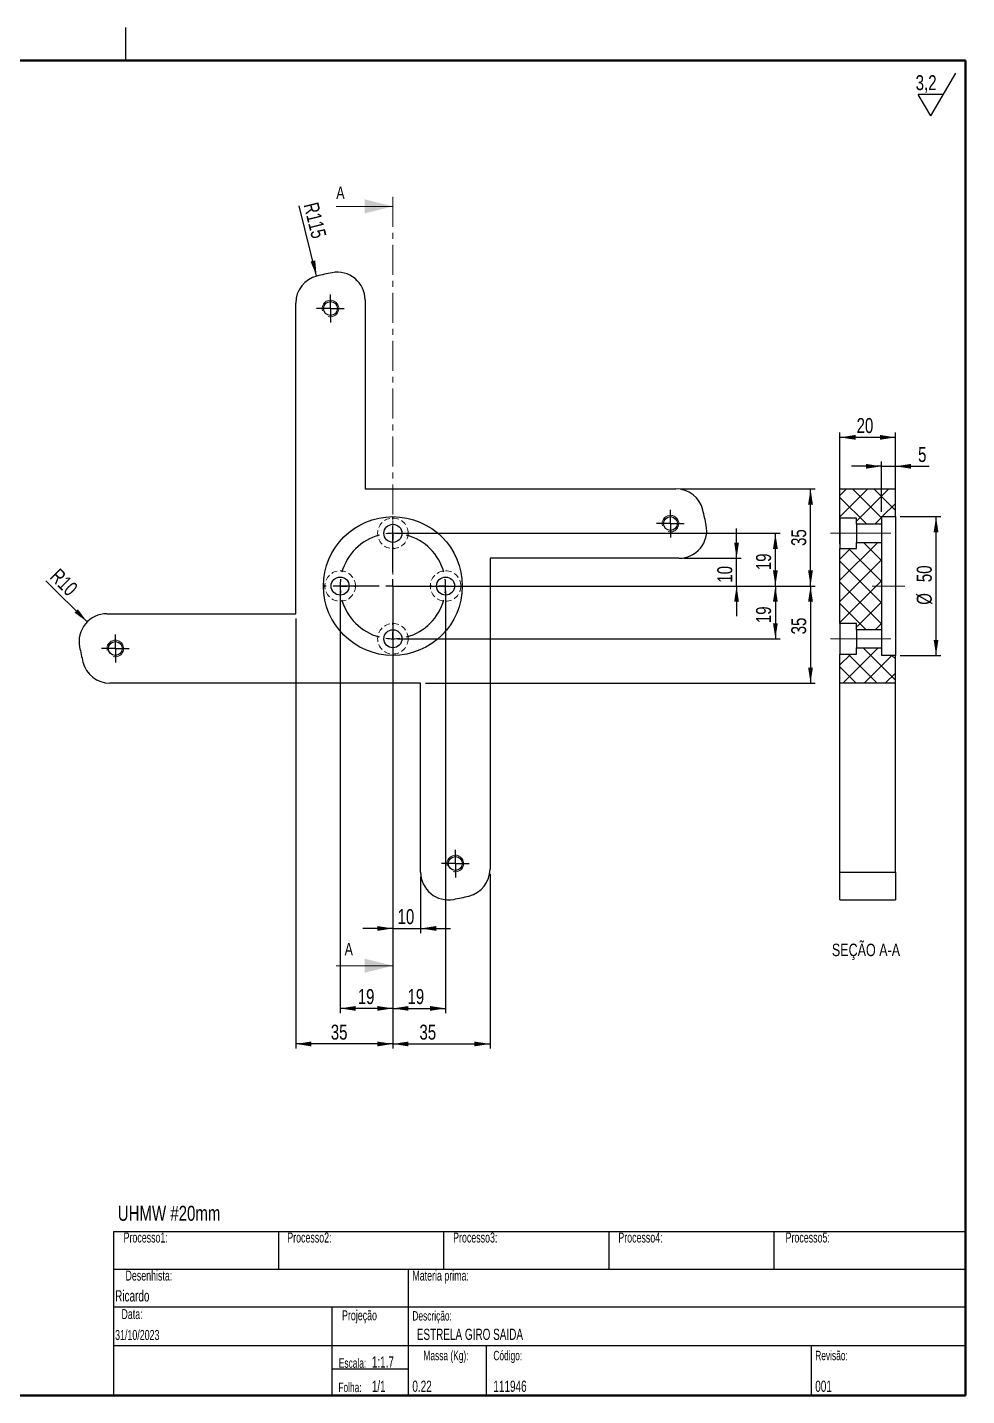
# Model space of a CAD drawing. Header units: millimetres. Extents: x 10 to 702, y 0 to 505.
# Drawn here: x 364 to 702.5, y 11.9 to 504.9 of the extents above; entities that cross this region are included whole.
import ezdxf

# ---------------------------------------------------------------- set-up
doc = ezdxf.new("R2010")
doc.units = ezdxf.units.MM
doc.header["$LTSCALE"] = 1.7
for name, pattern in [('CENTER', [10.16, 6.35, -1.27, 1.27, -1.27]), ('CENTERX2', [20.32, 12.7, -2.54, 2.54, -2.54]), ('HIDDEN', [1.905, 1.27, -0.635])]:
    doc.linetypes.add(name, pattern=pattern)
doc.layers.add('CONTORNO', color=7, linetype='Continuous', lineweight=25)
doc.layers.add('DIMENSÃO', color=7, linetype='Continuous')
doc.styles.add('SLDTEXTSTYLE0', font='TXT', dxfattribs={"width": 0.663})
doc.styles.add('SLDTEXTSTYLE1', font='TXT', dxfattribs={"width": 0.75})
doc.dimstyles.new('SLDDIMSTYLE0', dxfattribs={"dimtxt": 5.3975, "dimasz": 5.6134, "dimexe": 0, "dimexo": 0.0625, "dimgap": 1.349375, "dimtad": 1, "dimdec": 3, "dimrnd": 1e-09, "dimzin": 12, "dimdsep": 46, "dimtxsty": 'SLDTEXTSTYLE1', "dimsah": 1, "dimcen": 0.09, "dimadec": 0, "dimazin": 3, "dimtfac": 1, "dimtdec": 3, "dimtofl": 0, "dimtmove": 0, "dimatfit": 3, "dimfxl": 0, "dimfrac": 2, "dimtolj": 1, "dimtzin": 12, "dimarcsym": 0})
doc.dimstyles.new('SLDDIMSTYLE1', dxfattribs={"dimtxt": 5.3975, "dimasz": 5.6134, "dimexe": 0, "dimexo": 0.0625, "dimgap": 1.349375, "dimtad": 1, "dimdec": 3, "dimrnd": 1e-09, "dimzin": 12, "dimdsep": 46, "dimtxsty": 'SLDTEXTSTYLE1', "dimsah": 1, "dimcen": 0.09, "dimadec": 0, "dimazin": 3, "dimtfac": 1, "dimtdec": 3, "dimtmove": 0, "dimatfit": 0, "dimfxl": 0, "dimfrac": 2, "dimtolj": 1, "dimtzin": 12, "dimarcsym": 0})
doc.dimstyles.new('SLDDIMSTYLE2', dxfattribs={"dimtxt": 5.3975, "dimasz": 5.6134, "dimexe": 0, "dimexo": 0.0625, "dimgap": 1.349375, "dimtad": 1, "dimdec": 3, "dimrnd": 1e-09, "dimzin": 12, "dimdsep": 46, "dimtxsty": 'SLDTEXTSTYLE1', "dimsah": 1, "dimcen": 0, "dimadec": 0, "dimazin": 3, "dimtfac": 1, "dimtdec": 3, "dimtofl": 0, "dimtmove": 0, "dimatfit": 3, "dimfxl": 0, "dimfrac": 2, "dimtolj": 1, "dimtzin": 12, "dimarcsym": 0})

# ---------------------------------------------------------------- blocks, each defined once
blk = doc.blocks.new('SW_SFSYMBOL_0')
at = {"layer": 'CONTORNO', "color": 0}
for p, q in [((5.41, -7.71), (14.51, 7.71)), ((5.41, -7.71), (0.86, 0)), ((9.96, 0), (0.86, 0))]:
    blk.add_line(p, q, dxfattribs=at)
at = {"layer": 'CONTORNO', "color": 0, "insert": (0, 6.96), "char_height": 5.397, "attachment_point": 1, "style": 'SLDTEXTSTYLE1'}
blk.add_mtext('3,2', dxfattribs=at)
blk = doc.blocks.new('_D')
at = {"layer": 'CONTORNO'}
for p, q in [((497.45, 322.61), (635.26, 322.61)), ((633.56, 303.61), (633.56, 322.61)), ((497.45, 303.61), (635.26, 303.61))]:
    blk.add_line(p, q, dxfattribs=at)
for points in [[(633.56, 322.61), (632.7, 316.99), (634.43, 316.99)], [(633.56, 303.61), (634.43, 309.22), (632.7, 309.22)]]:
    blk.add_solid(points, dxfattribs=at)
at = {"layer": 'CONTORNO', "insert": (626.61, 309.31), "char_height": 5.397, "attachment_point": 1, "rotation": 90, "style": 'SLDTEXTSTYLE1'}
blk.add_mtext('19', dxfattribs=at)
blk = doc.blocks.new('_D_1')
at = {"layer": 'CONTORNO'}
for p, q in [((619.58, 313.61), (619.58, 324.4)), ((600.53, 313.61), (621.28, 313.61)), ((619.58, 303.61), (619.58, 313.61)), ((497.45, 303.61), (621.28, 303.61)), ((619.58, 303.61), (619.58, 292.81))]:
    blk.add_line(p, q, dxfattribs=at)
for points in [[(619.58, 313.61), (620.44, 319.22), (618.72, 319.22)], [(619.58, 303.61), (618.72, 297.99), (620.44, 297.99)]]:
    blk.add_solid(points, dxfattribs=at)
at = {"layer": 'CONTORNO', "insert": (612.62, 304.82), "char_height": 5.397, "attachment_point": 1, "rotation": 90, "style": 'SLDTEXTSTYLE1'}
blk.add_mtext('10', dxfattribs=at)
blk = doc.blocks.new('_D_2')
at = {"layer": 'CONTORNO'}
for p, q in [((599.43, 338.61), (647.93, 338.61)), ((646.23, 303.61), (646.23, 338.61)), ((497.45, 303.61), (647.93, 303.61))]:
    blk.add_line(p, q, dxfattribs=at)
for points in [[(646.23, 338.61), (645.36, 332.99), (647.09, 332.99)], [(646.23, 303.61), (647.09, 309.22), (645.36, 309.22)]]:
    blk.add_solid(points, dxfattribs=at)
at = {"layer": 'CONTORNO', "insert": (639.27, 318.06), "char_height": 5.397, "attachment_point": 1, "rotation": 90, "style": 'SLDTEXTSTYLE1'}
blk.add_mtext('35', dxfattribs=at)
blk = doc.blocks.new('_D_3')
at = {"layer": 'CONTORNO'}
for p, q in [((497.45, 303.61), (635.26, 303.61)), ((633.56, 303.61), (633.56, 284.61)), ((497.45, 284.61), (635.26, 284.61))]:
    blk.add_line(p, q, dxfattribs=at)
for points in [[(633.56, 303.61), (632.7, 297.99), (634.43, 297.99)], [(633.56, 284.61), (634.43, 290.22), (632.7, 290.22)]]:
    blk.add_solid(points, dxfattribs=at)
at = {"layer": 'CONTORNO', "insert": (626.61, 290.24), "char_height": 5.397, "attachment_point": 1, "rotation": 90, "style": 'SLDTEXTSTYLE1'}
blk.add_mtext('19', dxfattribs=at)
blk = doc.blocks.new('_D_4')
at = {"layer": 'CONTORNO'}
for p, q in [((497.45, 303.61), (647.93, 303.61)), ((646.23, 303.61), (646.23, 268.61)), ((507.45, 268.61), (647.93, 268.61))]:
    blk.add_line(p, q, dxfattribs=at)
for points in [[(646.23, 303.61), (645.36, 297.99), (647.09, 297.99)], [(646.23, 268.61), (647.09, 274.22), (645.36, 274.22)]]:
    blk.add_solid(points, dxfattribs=at)
at = {"layer": 'CONTORNO', "insert": (639.27, 286.2), "char_height": 5.397, "attachment_point": 1, "rotation": 90, "style": 'SLDTEXTSTYLE1'}
blk.add_mtext('35', dxfattribs=at)
blk = doc.blocks.new('_D_5')
at = {"layer": 'CONTORNO'}
for p, q in [((495.75, 301.91), (495.75, 178.52)), ((505.75, 198.83), (505.75, 178.52)), ((495.75, 180.22), (484.95, 180.22)), ((495.75, 180.22), (505.75, 180.22)), ((505.75, 180.22), (516.54, 180.22))]:
    blk.add_line(p, q, dxfattribs=at)
for points in [[(495.75, 180.22), (490.14, 181.09), (490.14, 179.36)], [(505.75, 180.22), (511.36, 179.36), (511.36, 181.09)]]:
    blk.add_solid(points, dxfattribs=at)
at = {"layer": 'CONTORNO', "insert": (497.43, 187.18), "char_height": 5.397, "attachment_point": 1, "style": 'SLDTEXTSTYLE1'}
blk.add_mtext('10', dxfattribs=at)
blk = doc.blocks.new('_D_6')
at = {"layer": 'CONTORNO'}
for p, q in [((495.75, 301.91), (495.75, 149.71)), ((514.75, 301.91), (514.75, 149.71)), ((495.75, 151.41), (514.75, 151.41))]:
    blk.add_line(p, q, dxfattribs=at)
for points in [[(495.75, 151.41), (501.36, 150.55), (501.36, 152.27)], [(514.75, 151.41), (509.14, 152.27), (509.14, 150.55)]]:
    blk.add_solid(points, dxfattribs=at)
at = {"layer": 'CONTORNO', "insert": (501.01, 158.37), "char_height": 5.397, "attachment_point": 1, "style": 'SLDTEXTSTYLE1'}
blk.add_mtext('19', dxfattribs=at)
blk = doc.blocks.new('_D_7')
at = {"layer": 'CONTORNO'}
for p, q in [((495.75, 301.91), (495.75, 136.91)), ((530.75, 199.93), (530.75, 136.91)), ((495.75, 138.61), (530.75, 138.61))]:
    blk.add_line(p, q, dxfattribs=at)
for points in [[(495.75, 138.61), (501.36, 137.74), (501.36, 139.47)], [(530.75, 138.61), (525.14, 139.47), (525.14, 137.74)]]:
    blk.add_solid(points, dxfattribs=at)
at = {"layer": 'CONTORNO', "insert": (505.32, 145.56), "char_height": 5.397, "attachment_point": 1, "style": 'SLDTEXTSTYLE1'}
blk.add_mtext('35', dxfattribs=at)
blk = doc.blocks.new('_D_8')
at = {"layer": 'CONTORNO'}
for p, q in [((476.75, 301.91), (476.75, 149.71)), ((495.75, 301.91), (495.75, 149.71)), ((495.75, 151.41), (476.75, 151.41))]:
    blk.add_line(p, q, dxfattribs=at)
for points in [[(476.75, 151.41), (482.36, 150.55), (482.36, 152.27)], [(495.75, 151.41), (490.14, 152.27), (490.14, 150.55)]]:
    blk.add_solid(points, dxfattribs=at)
at = {"layer": 'CONTORNO', "insert": (483.08, 158.37), "char_height": 5.397, "attachment_point": 1, "style": 'SLDTEXTSTYLE1'}
blk.add_mtext('19', dxfattribs=at)
blk = doc.blocks.new('_D_9')
at = {"layer": 'CONTORNO'}
for p, q in [((495.75, 301.91), (495.75, 136.91)), ((460.75, 291.91), (460.75, 136.91)), ((495.75, 138.61), (460.75, 138.61))]:
    blk.add_line(p, q, dxfattribs=at)
for points in [[(460.75, 138.61), (466.36, 137.74), (466.36, 139.47)], [(495.75, 138.61), (490.14, 139.47), (490.14, 137.74)]]:
    blk.add_solid(points, dxfattribs=at)
at = {"layer": 'CONTORNO', "insert": (473.37, 145.56), "char_height": 5.397, "attachment_point": 1, "style": 'SLDTEXTSTYLE1'}
blk.add_mtext('35', dxfattribs=at)
blk = doc.blocks.new('_D_10')
at = {"layer": 'CONTORNO'}
blk.add_line((468.27, 415.28), (462.03, 440.64), dxfattribs=at)
blk.add_arc((495.75, 303.61), 115, 104.6211, 104.6722, dxfattribs=at)
blk.add_solid([(468.27, 415.28), (467.77, 420.93), (466.09, 420.52)], dxfattribs=at)
at = {"layer": 'CONTORNO', "insert": (468.78, 442.3), "char_height": 5.397, "attachment_point": 1, "rotation": 283.8253, "style": 'SLDTEXTSTYLE1'}
blk.add_mtext('R115', dxfattribs=at)
blk = doc.blocks.new('_D_11')
at = {"layer": 'CONTORNO'}
blk.add_line((385.6, 290.68), (370.75, 305.53), dxfattribs=at)
blk.add_solid([(385.6, 290.68), (382.24, 295.26), (381.02, 294.04)], dxfattribs=at)
at = {"layer": 'CONTORNO', "insert": (375.62, 310.41), "char_height": 5.397, "attachment_point": 1, "rotation": 315, "style": 'SLDTEXTSTYLE1'}
blk.add_mtext('R10', dxfattribs=at)
blk = doc.blocks.new('SW_CENTERMARKSYMBOL_0')
at = {"layer": 'CONTORNO', "color": 0}
for p, q in [((0, 43), (0, 43.75)), ((0, 24), (0, 40.5)), ((0, 38), (0, 40.5)), ((0, 38), (0, 35.5)), ((0, 33), (0, 32.25)), ((0, 19), (0, 21.5)), ((-24, 19), (-24.75, 19)), ((-5, 19), (-21.5, 19)), ((-19, 19), (-21.5, 19)), ((-19, 19), (-16.5, 19)), ((-14, 19), (-13.25, 19)), ((0, 19), (-2.5, 19)), ((0, 19), (0, 16.5)), ((0, 19), (2.5, 19)), ((5, 19), (21.5, 19)), ((14, 19), (13.25, 19)), ((19, 19), (16.5, 19)), ((19, 19), (21.5, 19)), ((24, 19), (24.75, 19)), ((0, 14), (0, -2.5)), ((0, 5), (0, 5.75)), ((0, 0), (0, 2.5)), ((0, 0), (0, -2.5)), ((0, -5), (0, -5.75))]:
    blk.add_line(p, q, dxfattribs=at)
for start, end in [(105.0778, 164.9222), (90, 97.5389), (82.4611, 90), (15.0778, 74.9222), (172.4611, 180), (0, 7.5389), (180, 187.5389), (352.4611, 0), (195.0778, 254.9222), (285.0778, 344.9222), (262.4611, 270), (270, 277.5389)]:
    blk.add_arc((0, 19), 19, start, end, dxfattribs=at)
blk = doc.blocks.new('SW_CENTERMARKSYMBOL_1')
at = {"layer": 'CONTORNO', "color": 0}
for p, q in [((0, 2.5), (0, 5)), ((-2.5, 0), (-5, 0)), ((0, 0), (-2.5, 0)), ((0, 0), (0, 2.5)), ((0, 0), (0, -2.5)), ((0, 0), (2.5, 0)), ((2.5, 0), (5, 0)), ((0, -2.5), (0, -5))]:
    blk.add_line(p, q, dxfattribs=at)
blk = doc.blocks.new('SW_CENTERMARKSYMBOL_2')
at = {"layer": 'CONTORNO', "color": 0}
for p, q in [((0, 2.5), (0, 5)), ((-2.5, 0), (-5, 0)), ((0, 0), (-2.5, 0)), ((0, 0), (0, 2.5)), ((0, 0), (0, -2.5)), ((0, 0), (2.5, 0)), ((2.5, 0), (5, 0)), ((0, -2.5), (0, -5))]:
    blk.add_line(p, q, dxfattribs=at)
blk = doc.blocks.new('SW_CENTERMARKSYMBOL_3')
at = {"layer": 'CONTORNO', "color": 0}
for p, q in [((0, 2.5), (0, 5)), ((-2.5, 0), (-5, 0)), ((0, 0), (-2.5, 0)), ((0, 0), (0, 2.5)), ((0, 0), (0, -2.5)), ((0, 0), (2.5, 0)), ((2.5, 0), (5, 0)), ((0, -2.5), (0, -5))]:
    blk.add_line(p, q, dxfattribs=at)
blk = doc.blocks.new('SW_CENTERMARKSYMBOL_4')
at = {"layer": 'CONTORNO', "color": 0}
for p, q in [((0, 2.5), (0, 5)), ((-2.5, 0), (-5, 0)), ((0, 0), (-2.5, 0)), ((0, 0), (0, 2.5)), ((0, 0), (0, -2.5)), ((0, 0), (2.5, 0)), ((2.5, 0), (5, 0)), ((0, -2.5), (0, -5))]:
    blk.add_line(p, q, dxfattribs=at)
blk = doc.blocks.new('_D_12')
at = {"layer": 'CONTORNO'}
for p, q in [((671.82, 346.75), (661.03, 346.75)), ((671.82, 330.31), (671.82, 348.45)), ((671.82, 346.75), (676.82, 346.75)), ((676.82, 330.31), (676.82, 348.45)), ((676.82, 346.75), (688.98, 346.75))]:
    blk.add_line(p, q, dxfattribs=at)
for points in [[(671.82, 346.75), (666.21, 347.61), (666.21, 345.89)], [(676.82, 346.75), (682.44, 345.89), (682.44, 347.61)]]:
    blk.add_solid(points, dxfattribs=at)
at = {"layer": 'CONTORNO', "insert": (684.99, 353.71), "char_height": 5.4, "attachment_point": 1, "style": 'SLDTEXTSTYLE1'}
blk.add_mtext('5', dxfattribs=at)
blk = doc.blocks.new('_D_13')
at = {"layer": 'CONTORNO'}
for p, q in [((656.82, 318.81), (656.82, 358.88)), ((676.82, 357.18), (656.82, 357.18)), ((676.82, 330.31), (676.82, 358.88))]:
    blk.add_line(p, q, dxfattribs=at)
for points in [[(656.82, 357.18), (662.44, 356.32), (662.44, 358.05)], [(676.82, 357.18), (671.21, 358.05), (671.21, 356.32)]]:
    blk.add_solid(points, dxfattribs=at)
at = {"layer": 'CONTORNO', "insert": (662.83, 364.14), "char_height": 5.397, "attachment_point": 1, "style": 'SLDTEXTSTYLE1'}
blk.add_mtext('20', dxfattribs=at)
blk = doc.blocks.new('_D_14')
at = {"layer": 'CONTORNO'}
for p, q in [((678.52, 328.61), (693.16, 328.61)), ((691.46, 278.61), (691.46, 328.61)), ((678.52, 278.61), (693.16, 278.61))]:
    blk.add_line(p, q, dxfattribs=at)
for points in [[(691.46, 328.61), (690.6, 322.99), (692.32, 322.99)], [(691.46, 278.61), (692.32, 284.22), (690.6, 284.22)]]:
    blk.add_solid(points, dxfattribs=at)
at = {"layer": 'CONTORNO', "char_height": 5.397, "attachment_point": 1, "rotation": 90, "style": 'SLDTEXTSTYLE1'}
for s, insert in [('50', (684.5, 305.01)), ('%%c', (684.5, 296.86))]:
    blk.add_mtext(s, dxfattribs=dict(at, insert=insert))

msp = doc.modelspace()

# ---------------------------------------------------------------- hatches: boundary and pattern name
at = {"layer": 'CONTORNO', "linetype": 'Continuous', "lineweight": 18}
h = msp.add_hatch(dxfattribs=at)
h.set_pattern_fill('ANSI37', color=256, scale=1.7, angle=2.8e-322, style=0)
h.paths.add_polyline_path([(676.8217459, 338.6071846), (656.8217459, 338.6071846), (656.8217459, 328.1071846), (662.8217459, 328.1071846), (662.8217459, 325.8571846), (671.8217459, 325.8571846), (671.8217459, 328.6071846), (676.8217459, 328.6071846)], flags=0)
h = msp.add_hatch(dxfattribs=at)
h.set_pattern_fill('ANSI37', color=256, scale=1.7, angle=2.8e-322, style=0)
h.paths.add_polyline_path([(662.8217459, 287.8571846), (671.8217459, 287.8571846), (671.8217459, 319.3571846), (662.8217459, 319.3571846), (662.8217459, 317.1071846), (656.8217459, 317.1071846), (656.8217459, 290.1071846), (662.8217459, 290.1071846)], flags=0)
h = msp.add_hatch(dxfattribs=at)
h.set_pattern_fill('ANSI37', color=256, scale=1.7, angle=2.8e-322, style=0)
h.paths.add_polyline_path([(656.8217459, 268.6071846), (676.8217459, 268.6071846), (676.8217459, 278.6071846), (671.8217459, 278.6071846), (671.8217459, 281.3571846), (662.8217459, 281.3571846), (662.8217459, 279.1071846), (656.8217459, 279.1071846)], flags=0)

# ---------------------------------------------------------------- linework, layer by layer
at = {"color": 7, "linetype": 'Continuous', "lineweight": 50}
for p, q in [((42.5, 493), (702.1, 493)), ((702.1, 493), (702.1, 11.9)), ((702.1, 11.9), (42.5, 11.9))]:
    msp.add_line(p, q, dxfattribs=at)
at = {"color": 7, "linetype": 'CENTER', "lineweight": 18}
msp.add_line((495.7486052, 443.823459), (495.7486052, 163.3909102), dxfattribs=at)
at = {"color": 7, "linetype": 'Continuous', "lineweight": 18}
for p, q in [((475.3486052, 440.423459), (495.7486052, 440.423459)), ((475.3486052, 166.7909102), (495.7486052, 166.7909102))]:
    msp.add_line(p, q, dxfattribs=at)
at = {"color": 7, "linetype": 'Continuous', "lineweight": 25}
for p, q in [((460.7486052, 293.6071846), (460.7486052, 405.5875748)), ((485.7486052, 406.6848252), (485.7486052, 338.6071846)), ((485.7486052, 338.6071846), (597.7289954, 338.6071846)), ((656.8217459, 338.6071846), (676.8217459, 338.6071846)), ((656.8217459, 328.1071846), (656.8217459, 338.6071846)), ((676.8217459, 328.6071846), (676.8217459, 338.6071846)), ((662.8217459, 328.1071846), (656.8217459, 328.1071846)), ((656.8217459, 328.1071846), (656.8217459, 317.1071846)), ((662.8217459, 325.8571846), (662.8217459, 328.1071846)), ((671.8217459, 325.8571846), (662.8217459, 325.8571846)), ((662.8217459, 325.8571846), (662.8217459, 319.3571846)), ((671.8217459, 328.6071846), (676.8217459, 328.6071846)), ((671.8217459, 328.6071846), (671.8217459, 325.8571846)), ((671.8217459, 325.8571846), (671.8217459, 319.3571846)), ((676.8217459, 328.6071846), (676.8217459, 278.6071846)), ((656.8217459, 317.1071846), (662.8217459, 317.1071846)), ((656.8217459, 290.1071846), (656.8217459, 317.1071846)), ((662.8217459, 319.3571846), (671.8217459, 319.3571846)), ((662.8217459, 317.1071846), (662.8217459, 319.3571846)), ((671.8217459, 319.3571846), (671.8217459, 287.8571846)), ((598.8262458, 313.6071846), (530.7486052, 313.6071846)), ((530.7486052, 313.6071846), (530.7486052, 201.6267943)), ((392.6709645, 293.6071846), (460.7486052, 293.6071846)), ((662.8217459, 290.1071846), (656.8217459, 290.1071846)), ((656.8217459, 290.1071846), (656.8217459, 279.1071846)), ((662.8217459, 287.8571846), (662.8217459, 290.1071846)), ((671.8217459, 287.8571846), (662.8217459, 287.8571846)), ((662.8217459, 287.8571846), (662.8217459, 281.3571846)), ((671.8217459, 287.8571846), (671.8217459, 281.3571846)), ((662.8217459, 279.1071846), (662.8217459, 281.3571846)), ((662.8217459, 281.3571846), (671.8217459, 281.3571846)), ((671.8217459, 281.3571846), (671.8217459, 278.6071846)), ((656.8217459, 279.1071846), (662.8217459, 279.1071846)), ((656.8217459, 268.6071846), (656.8217459, 279.1071846)), ((676.8217459, 278.6071846), (671.8217459, 278.6071846)), ((676.8217459, 268.6071846), (676.8217459, 278.6071846)), ((505.7486052, 268.6071846), (393.7682149, 268.6071846)), ((505.7486052, 200.5295439), (505.7486052, 268.6071846)), ((676.8217459, 268.6071846), (656.8217459, 268.6071846)), ((656.8217459, 200.5295439), (656.8217459, 268.6071846)), ((676.8217459, 200.5295439), (676.8217459, 268.6071846)), ((656.8217459, 200.5295439), (676.8217459, 200.5295439)), ((656.8217459, 190.5295439), (656.8217459, 200.5295439)), ((676.8217459, 200.5295439), (676.8217459, 190.5295439)), ((656.8217459, 190.5295439), (676.8217459, 190.5295439))]:
    msp.add_line(p, q, dxfattribs=at)
for centre, radius in [((473.2486052, 403.6071846), 2.5), ((495.7486052, 303.6071846), 25), ((495.7486052, 322.6071846), 3.25), ((595.7486052, 326.1071846), 2.5), ((476.7486052, 303.6071846), 3.25), ((514.7486052, 303.6071846), 3.25), ((495.7486052, 284.6071846), 3.25), ((395.7486052, 281.1071846), 2.5), ((518.2486052, 203.6071846), 2.5)]:
    msp.add_circle(centre, radius, dxfattribs=at)
at = {"color": 7, "linetype": 'HIDDEN', "lineweight": 18}
for centre in [(495.7486052, 322.6071846), (476.7486052, 303.6071846), (514.7486052, 303.6071846), (495.7486052, 284.6071846)]:
    msp.add_circle(centre, 5.5, dxfattribs=at)
at = {"color": 7, "linetype": 'Continuous', "lineweight": 25}
for centre, radius, start, end in [((470.7486052, 405.5875748), 10, 103.774146998, 180), ((495.7486052, 303.6071846), 115, 100.980575428, 103.774146998), ((475.7486052, 406.6848252), 10, 0, 100.980575428), ((597.7289954, 328.6071846), 10, 13.774146998, 90), ((495.7486052, 303.6071846), 115, 10.980575428, 13.774146998), ((598.8262458, 323.6071846), 10, 270, 10.980575428), ((392.6709645, 283.6071846), 10, 90, 190.980575428), ((495.7486052, 303.6071846), 115, 190.980575428, 193.774146998), ((393.7682149, 278.6071846), 10, 193.774146998, 270), ((515.7486052, 200.5295439), 10, 180, 280.980575428), ((520.7486052, 201.6267943), 10, 283.774146998, 0), ((495.7486052, 303.6071846), 115, 280.980575428, 283.774146998)]:
    msp.add_arc(centre, radius, start, end, dxfattribs=at)
at = {"color": 7, "linetype": 'Continuous', "lineweight": 18}
for centre in [(473.2486052, 403.6071846), (595.7486052, 326.1071846), (395.7486052, 281.1071846), (518.2486052, 203.6071846)]:
    msp.add_arc(centre, 3, 255, 195, dxfattribs=at)
for points in [[(495.7486052, 440.423459), (485.5486052, 442.973459), (485.5486052, 437.873459)], [(495.7486052, 166.7909102), (485.5486052, 169.3409102), (485.5486052, 164.2409102)]]:
    msp.add_solid(points, dxfattribs=at)
at = {"layer": 'CONTORNO', "linetype": 'CENTERX2', "lineweight": 18}
for p, q in [((662.8217459, 322.6071846), (653.4217459, 322.6071846)), ((675.2217459, 322.6071846), (662.8217459, 322.6071846)), ((668.4217459, 303.6071846), (680.2217459, 303.6071846)), ((662.8217459, 284.6071846), (653.4217459, 284.6071846)), ((675.2217459, 284.6071846), (662.8217459, 284.6071846))]:
    msp.add_line(p, q, dxfattribs=at)
at = {"layer": 'DIMENSÃO'}
for p, q in [((399.4824111, 493), (399.4824111, 504.9207449)), ((395.0382905, 71.0224153), (702.1, 71.0224153)), ((395.0382905, 71.0224153), (395.0382905, 57.4224153)), ((454.5382905, 71.0224153), (454.5382905, 57.4224153)), ((514.0382905, 71.0224153), (514.0382905, 57.4224153)), ((573.5382905, 71.0224153), (573.5382905, 57.4224153)), ((633.0382905, 71.0224153), (633.0382905, 57.4224153)), ((395.0382905, 57.4224153), (395.0382905, 11.9)), ((395.0382905, 57.4224153), (702.4785332, 57.4224153)), ((501.2888724, 57.2239077), (501.2888724, 11.8840646)), ((395.0382905, 43.8224153), (702.4785332, 43.8224153)), ((473.785035, 43.8224153), (473.7762735, 11.8850203)), ((395.0382905, 29.9537892), (501.2888724, 29.9537892)), ((501.2888724, 29.9537892), (702.4785332, 29.9537892)), ((529.3412918, 29.9537892), (529.3412918, 11.8830903)), ((646.4776083, 29.9537892), (646.4776083, 11.8790217)), ((473.7789276, 21.5600558), (501.2888724, 21.5600558)), ((400.0697908, 11.9), (702.1, 11.9))]:
    msp.add_line(p, q, dxfattribs=at)

# ---------------------------------------------------------------- block references
at = {"layer": 'CONTORNO'}
for name, p in [('SW_SFSYMBOL_0', (684.1224207, 480.7331792)), ('SW_CENTERMARKSYMBOL_2', (473.2486052, 403.6071846)), ('SW_CENTERMARKSYMBOL_3', (595.7486052, 326.1071846)), ('SW_CENTERMARKSYMBOL_0', (495.7486052, 284.6071846)), ('SW_CENTERMARKSYMBOL_1', (395.7486052, 281.1071846)), ('SW_CENTERMARKSYMBOL_4', (518.2486052, 203.6071846))]:
    msp.add_blockref(name, p, dxfattribs=at)

# ---------------------------------------------------------------- texts
at = {"color": 7, "linetype": 'Continuous', "char_height": 4.4979167, "attachment_point": 1, "style": 'SLDTEXTSTYLE1'}
for insert in [(475.3486052, 447.5698103), (478.350591, 175.0064194)]:
    msp.add_mtext('A', dxfattribs=dict(at, insert=insert))
at = {"layer": 'CONTORNO'}
for s, insert, char_height, attachment_point, style in [('SEÇÃO A-A', (666.2157759, 174.7452305), 4.49791667, 2, 'SLDTEXTSTYLE1'), ('UHMW #20mm', (396.6144204, 80.2842279), 5.3975, 1, 'SLDTEXTSTYLE1'), ('Processo1:', (406.687436, 70.6545457), 3.59833333, 2, 'SLDTEXTSTYLE0'), ('Processo2:', (465.6715597, 70.6545457), 3.59833333, 2, 'SLDTEXTSTYLE0'), ('Processo3:', (525.4268522, 70.6545457), 3.59833333, 2, 'SLDTEXTSTYLE0'), ('Processo4:', (584.9573185, 70.6545457), 3.59833333, 2, 'SLDTEXTSTYLE0'), ('Processo5:', (645.2194519, 70.6545457), 3.59833333, 2, 'SLDTEXTSTYLE0')]:
    msp.add_mtext(s, dxfattribs=dict(at, insert=insert, char_height=char_height, attachment_point=attachment_point, style=style))
at = {"layer": 'DIMENSÃO', "style": 'SLDTEXTSTYLE0'}
for s, insert, char_height, attachment_point in [('Desenhista:', (407.8355365, 56.9362589), 3.598333333, 2), ('Materia prima:', (502.7676965, 56.9362589), 3.598333333, 1), ('Ricardo', (395.6675402, 49.854869), 4.048125, 1), ('Data:', (401.7576556, 43.0708609), 3.59833333, 2), ('Projeção', (483.716445, 42.6179385), 3.59833333, 2), ('Descrição:', (502.7676965, 42.339292), 3.4, 1), ('31/10/2023', (395.6675402, 35.5523921), 3.59833333, 1), ('ESTRELA GIRO SAIDA', (504.3480602, 36.0022644), 4.048125, 1), ('Escala:', (481.205618, 25.315131), 3.4, 2), ('1:1.7', (488.1488983, 26.0436499), 4.048125, 1), ('Massa (Kg):', (514.8801965, 28.0281639), 3.4, 2), ('Código:', (531.9545211, 28.0281639), 3.4, 1), ('Revisão:', (647.9355445, 28.0281639), 3.4, 1), ('Folha:', (480.302493, 16.5552305), 3.4, 2), ('1/1', (488.1488983, 17.2837494), 4.048125, 1), ('0.22', (502.7676965, 17.2837494), 4.048125, 1), ('111946', (531.9545211, 17.2837494), 4.048125, 1), ('001', (647.9355445, 17.2837494), 4.048125, 1)]:
    msp.add_mtext(s, dxfattribs=dict(at, insert=insert, char_height=char_height, attachment_point=attachment_point))

# ---------------------------------------------------------------- dimensions: what is measured, and where the dimension line sits
at = {"layer": 'CONTORNO'}
for center, mpoint, picture, middle in [((495.7486052, 303.6071846), (468.2679656, 415.2755079), '_D_10', (463.9617804, 432.7738942)), ((392.6709645, 283.6071846), (385.5998967, 290.6782524), '_D_11', (374.8572303, 301.4209527))]:
    dim = msp.add_radius_dim(center=center, mpoint=mpoint, dimstyle='SLDDIMSTYLE2', dxfattribs=at)
    dim.commit()
    dim.dimension.update_dxf_attribs({"geometry": picture, "text_midpoint": middle, "dimtype": 164})
for base, p1, p2, dimstyle, picture, middle in [((656.8217459, 357.1832096), (676.8217459, 328.6071846), (656.8217459, 317.1071846), 'SLDDIMSTYLE0', '_D_13', (666.8217459, 357.1832096)), ((676.8217459, 346.7486105), (671.8217459, 328.6071846), (676.8217459, 328.6071846), 'SLDDIMSTYLE1', '_D_12', (686.9835763, 346.7486105)), ((476.7486052, 151.4091079), (495.7486052, 303.6071846), (476.7486052, 303.6071846), 'SLDDIMSTYLE0', '_D_8', (487.0680424, 151.4091079)), ((505.7486052, 180.2249105), (495.7486052, 303.6071846), (505.7486052, 200.5295439), 'SLDDIMSTYLE1', '_D_5', (501.4221704, 180.2249105)), ((514.7486052, 151.4091079), (495.7486052, 303.6071846), (514.7486052, 303.6071846), 'SLDDIMSTYLE0', '_D_6', (504.9969058, 151.4091079))]:
    dim = msp.add_linear_dim(base=base, p1=p1, p2=p2, dimstyle=dimstyle, dxfattribs=at)
    dim.commit()
    dim.dimension.update_dxf_attribs({"geometry": picture, "text_midpoint": middle, "dimtype": 160})
for base, p2, angle, dimstyle, picture, middle in [((646.2262458, 338.6071846), (597.7289954, 338.6071846), 90, 'SLDDIMSTYLE0', '_D_2', (646.2262458, 322.0475716)), ((619.5791351, 313.6071846), (598.8262458, 313.6071846), 90, 'SLDDIMSTYLE1', '_D_1', (619.5791351, 308.8097487)), ((633.5648576, 322.6071846), (495.7486052, 322.6071846), 90, 'SLDDIMSTYLE0', '_D', (633.5648576, 313.2971463)), ((460.7486052, 138.6072263), (460.7486052, 293.6071846), 0, 'SLDDIMSTYLE0', '_D_9', (477.3574601, 138.6072263)), ((633.5648576, 284.6071846), (495.7486052, 284.6071846), 90, 'SLDDIMSTYLE0', '_D_3', (633.5648576, 294.2257066)), ((646.2262458, 268.6071846), (505.7486052, 268.6071846), 90, 'SLDDIMSTYLE0', '_D_4', (646.2262458, 290.1870488)), ((530.7486052, 138.6072263), (530.7486052, 201.6267943), 0, 'SLDDIMSTYLE0', '_D_7', (509.3103544, 138.6072263))]:
    dim = msp.add_linear_dim(base=base, p1=(495.7486052, 303.6071846), p2=p2, angle=angle, dimstyle=dimstyle, dxfattribs=at)
    dim.commit()
    dim.dimension.update_dxf_attribs({"geometry": picture, "text_midpoint": middle, "dimtype": 160})
dim = msp.add_linear_dim(base=(691.4613702, 328.6071846), p1=(676.8217459, 278.6071846), p2=(676.8217459, 328.6071846), angle=90, text='%%c<>', dimstyle='SLDDIMSTYLE0', dxfattribs=at)
dim.commit()
dim.dimension.update_dxf_attribs({"geometry": '_D_14', "text_midpoint": (691.4613702, 304.9236115), "dimtype": 160})

doc.saveas('drawing.dxf')
